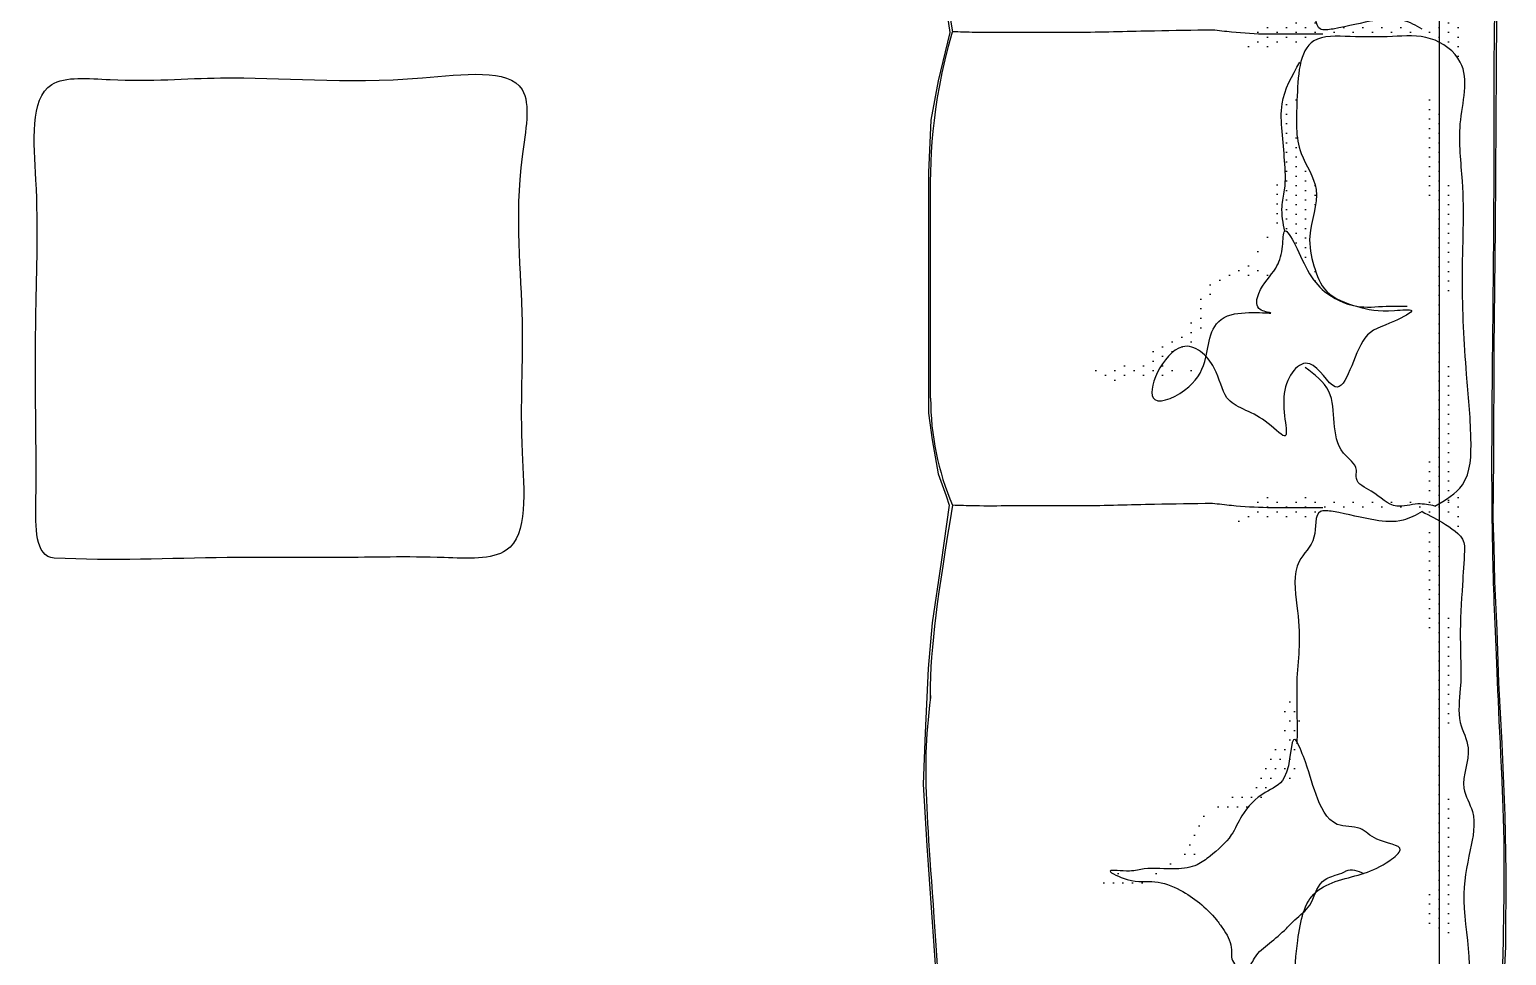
# Model space of a CAD drawing. Header units: millimetres. Extents: x 2377 to 4712, y -254 to 3188.
# Drawn here: x 3123.59 to 3152.28, y 1092.55 to 1110.54 of the extents above; entities that cross this region are included whole.
import ezdxf

# ---------------------------------------------------------------- set-up
doc = ezdxf.new("R2010")
doc.units = ezdxf.units.MM
doc.layers.add('CD', color=7, linetype='Continuous', true_color=0x5e67af)
doc.layers.add('Mobiliario', color=254, linetype='Continuous')
pattern_1 = [(270, (-15396.10063, 15047.90067), (-0.1851670485, -0.0925835242), [0, -0.1851670485])]

msp = doc.modelspace()

# ---------------------------------------------------------------- hatches: boundary and pattern name
at = {"layer": 'Mobiliario', "transparency": 33554687}
h = msp.add_hatch(dxfattribs=at)
h.set_pattern_fill('DOTS', color=256, scale=0.116641, angle=90, style=0)
h.set_pattern_definition([(270, (-15396.10063, 15047.36173), (-0.1851670485, -0.0925835242), [0, -0.1851670485])])
edge = h.paths.add_edge_path()
edge.add_spline(control_points=[(3150.643, 1110.568), (3150.799, 1110.593), (3151.015, 1110.628), (3151.203, 1110.755), (3151.25, 1110.796)], knot_values=[0, 0, 0, 0, 0.080563, 0.111589, 0.111589, 0.111589, 0.111589], degree=3, periodic=0)
edge.add_spline(control_points=[(3151.25, 1110.796), (3151.336, 1110.724), (3151.479, 1110.606), (3151.474, 1110.262), (3151.421, 1110.051), (3151.386, 1109.906)], knot_values=[0, 0, 0, 0, 0.054121, 0.08915, 0.167138, 0.167138, 0.167138, 0.167138], degree=3, periodic=0)
edge.add_spline(control_points=[(3151.386, 1109.906), (3151.385, 1109.906), (3151.301, 1110.124), (3150.805, 1110.456), (3150.033, 1110.391), (3149.307, 1110.388), (3148.655, 1110.444), (3148.453, 1110.25), (3148.416, 1110.204)], knot_values=[1.511928, 1.511928, 1.511928, 1.511928, 1.512363, 1.638201, 1.765577, 1.906885, 2.027828, 2.059082, 2.059082, 2.059082, 2.059082], degree=3, periodic=0)
edge.add_spline(control_points=[(3148.416, 1110.204), (3148.323, 1110.227), (3148.187, 1110.261), (3147.96, 1110.234), (3147.749, 1110.147), (3147.461, 1110.225), (3147.217, 1110.161), (3147.061, 1110.184), (3147.016, 1110.191)], knot_values=[0, 0, 0, 0, 0.048558, 0.071367, 0.116584, 0.162079, 0.218878, 0.242488, 0.242488, 0.242488, 0.242488], degree=3, periodic=0)
edge.add_spline(control_points=[(3147.016, 1110.191), (3147.034, 1110.207), (3147.135, 1110.289), (3147.38, 1110.367), (3147.449, 1110.571), (3147.466, 1110.679)], knot_values=[0.818516, 0.818516, 0.818516, 0.818516, 0.831378, 0.885814, 0.938551, 0.938551, 0.938551, 0.938551], degree=3, periodic=0)
edge.add_spline(control_points=[(3147.466, 1110.679), (3147.518, 1110.668), (3147.606, 1110.649), (3147.801, 1110.66), (3147.998, 1110.625), (3148.275, 1110.701), (3148.456, 1110.69), (3148.584, 1110.682)], knot_values=[0, 0, 0, 0, 0.027242, 0.046133, 0.100301, 0.127225, 0.192645, 0.192645, 0.192645, 0.192645], degree=3, periodic=0)
edge.add_spline(control_points=[(3148.584, 1110.682), (3148.601, 1110.63), (3148.662, 1110.525), (3149.141, 1110.614), (3149.63, 1110.6), (3150.22, 1110.626), (3150.52, 1110.585), (3150.643, 1110.568)], knot_values=[0, 0, 0, 0, 0.027981, 0.070374, 0.21186, 0.303711, 0.367692, 0.367692, 0.367692, 0.367692], degree=3, periodic=0)
h = msp.add_hatch(dxfattribs=at)
h.set_pattern_fill('DOTS', color=256, scale=0.116641, angle=90, style=0)
h.set_pattern_definition(pattern_1)
edge = h.paths.add_edge_path()
edge.add_spline(control_points=[(3151.251, 1101.637), (3151.276, 1101.554), (3151.27, 1101.335), (3150.634, 1101.419), (3150.85, 1102.492), (3150.902, 1103.365), (3150.8, 1104.501), (3150.782, 1105.408), (3150.811, 1106.216), (3150.893, 1106.938), (3150.6, 1107.86), (3150.863, 1108.525), (3150.573, 1109.536), (3151.164, 1108.803), (3151.007, 1108.346), (3150.944, 1107.771), (3151.437, 1107.315), (3151.243, 1106.599), (3151.283, 1105.828), (3151.034, 1104.969), (3151.187, 1104.095), (3151.167, 1103.185), (3151.142, 1102.306), (3151.268, 1101.943), (3151.251, 1101.637)], knot_values=[0.011224, 0.011224, 0.011224, 0.011224, 0.050682, 0.096715, 0.251247, 0.459037, 0.606759, 0.823353, 0.929423, 1.021685, 1.198271, 1.382621, 1.456912, 1.545386, 1.655962, 1.729681, 1.820531, 1.963359, 2.069429, 2.223203, 2.412328, 2.513691, 2.702648, 2.807141, 2.807141, 2.807141, 2.807141], degree=3, periodic=0)
edge.add_spline(control_points=[(3151.223, 1101.701), (3151.235, 1101.682), (3151.244, 1101.66), (3151.251, 1101.637), (3151.251, 1101.631), (3151.246, 1101.543), (3151.221, 1101.297), (3151.182, 1101.77), (3151.223, 1101.701)], knot_values=[0, 0, 0, 0, 0.011224, 0.011224, 0.011224, 0.013099, 0.041124, 0.082591, 0.082591, 0.082591, 0.082591], degree=3, periodic=0)
h = msp.add_hatch(dxfattribs=at)
h.set_pattern_fill('DOTS', color=256, scale=0.116641, angle=90, style=0)
h.set_pattern_definition(pattern_1)
edge = h.paths.add_edge_path()
edge.add_spline(control_points=[(3148.265, 1109.365), (3148.243, 1109.299), (3148.132, 1108.863), (3148.177, 1108.202), (3148.741, 1107.399), (3148.386, 1106.629), (3148.523, 1105.957), (3148.74, 1105.368), (3149.167, 1105.219), (3149.366, 1105.162)], knot_values=[2.114919, 2.114919, 2.114919, 2.114919, 2.148022, 2.325375, 2.455369, 2.612382, 2.712389, 2.807247, 2.917859, 2.917859, 2.917859, 2.917859], degree=3, periodic=0)
edge.add_spline(control_points=[(3149.366, 1105.162), (3149.139, 1105.2), (3148.74, 1105.409), (3148.377, 1105.845), (3148.043, 1106.695), (3147.973, 1106.619)], knot_values=[5.290886, 5.290886, 5.290886, 5.290886, 5.407859, 5.498389, 5.641481, 5.641481, 5.641481, 5.641481], degree=3, periodic=0)
edge.add_spline(control_points=[(3147.973, 1106.619), (3147.942, 1106.779), (3147.891, 1107.049), (3148.004, 1107.501), (3147.969, 1107.999), (3147.945, 1108.53), (3147.811, 1109.118), (3148.124, 1109.289), (3148.265, 1109.365)], knot_values=[0, 0, 0, 0, 0.082775, 0.139052, 0.236451, 0.334205, 0.426037, 0.500826, 0.500826, 0.500826, 0.500826], degree=3, periodic=0)
h = msp.add_hatch(dxfattribs=at)
h.set_pattern_fill('DOTS', color=256, scale=0.116641, angle=90, style=0)
h.set_pattern_definition([(270, (-15396.10063, 15047.17613), (-0.1851670485, -0.0925835242), [0, -0.1851670485])])
edge = h.paths.add_edge_path()
edge.add_spline(control_points=[(3143.942, 1103.947), (3144.075, 1103.964), (3144.34, 1103.999), (3144.726, 1104.016), (3145.139, 1104.035), (3145.415, 1104.408), (3145.788, 1104.491), (3146.124, 1104.709), (3146.181, 1105.096), (3146.379, 1105.455), (3146.615, 1105.769), (3146.923, 1105.938), (3147.259, 1106.034), (3147.52, 1106.318), (3147.738, 1106.671), (3147.716, 1107.059), (3147.615, 1107.452), (3147.813, 1107.623), (3147.921, 1107.715)], knot_values=[0.005178, 0.005178, 0.005178, 0.005178, 0.073849, 0.142205, 0.207549, 0.273101, 0.36199, 0.399334, 0.470573, 0.546917, 0.612479, 0.668255, 0.724922, 0.788827, 0.8616, 0.929898, 0.986285, 1.052992, 1.052992, 1.052992, 1.052992], degree=3, periodic=0)
edge.add_spline(control_points=[(3147.921, 1107.715), (3147.926, 1107.592), (3147.949, 1107.468), (3147.973, 1107.343)], knot_values=[0, 0, 0, 0, 0.06406, 0.06406, 0.06406, 0.06406], degree=3, periodic=0)
edge.add_spline(control_points=[(3147.973, 1107.343), (3147.97, 1107.34), (3147.941, 1107.295), (3147.939, 1106.95), (3147.801, 1106.555), (3147.484, 1106.281), (3147.381, 1105.82), (3147.995, 1105.705), (3146.526, 1105.907), (3146.486, 1104.968), (3146.279, 1104.236), (3145.091, 1104.057), (3145.868, 1104.032), (3146.148, 1103.95), (3146.216, 1103.922)], knot_values=[4.316577, 4.316577, 4.316577, 4.316577, 4.322625, 4.379639, 4.44672, 4.548681, 4.598183, 4.636236, 4.763611, 4.92851, 5.042512, 5.16326, 5.256193, 5.290886, 5.290886, 5.290886, 5.290886], degree=3, periodic=0)
edge.add_spline(control_points=[(3146.216, 1103.922), (3146.006, 1103.839), (3145.641, 1103.693), (3145.01, 1103.802), (3144.551, 1103.52), (3144.041, 1103.939), (3143.942, 1103.947)], knot_values=[1.719687, 1.719687, 1.719687, 1.719687, 1.833875, 1.91866, 2.031928, 2.108276, 2.108276, 2.108276, 2.108276], degree=3, periodic=0)
h = msp.add_hatch(dxfattribs=at)
h.set_pattern_fill('DOTS', color=256, scale=0.116641, angle=90, style=0)
h.set_pattern_definition([(270, (-15396.10063, 15056.5619), (-0.1851670485, -0.0925835242), [0, -0.1851670485])])
edge = h.paths.add_edge_path()
edge.add_spline(control_points=[(3150.643, 1101.368), (3150.799, 1101.393), (3151.015, 1101.428), (3151.203, 1101.555), (3151.25, 1101.596)], knot_values=[0, 0, 0, 0, 0.080563, 0.111589, 0.111589, 0.111589, 0.111589], degree=3, periodic=0)
edge.add_spline(control_points=[(3151.25, 1101.596), (3151.336, 1101.524), (3151.479, 1101.405), (3151.474, 1101.062), (3151.421, 1100.851), (3151.386, 1100.706)], knot_values=[0, 0, 0, 0, 0.054121, 0.08915, 0.167138, 0.167138, 0.167138, 0.167138], degree=3, periodic=0)
edge.add_spline(control_points=[(3151.386, 1100.706), (3151.385, 1100.706), (3151.301, 1100.924), (3150.805, 1101.255), (3150.033, 1101.191), (3149.307, 1101.188), (3148.655, 1101.244), (3148.453, 1101.05), (3148.416, 1101.004)], knot_values=[1.511928, 1.511928, 1.511928, 1.511928, 1.512363, 1.638201, 1.765577, 1.906885, 2.027828, 2.059082, 2.059082, 2.059082, 2.059082], degree=3, periodic=0)
edge.add_spline(control_points=[(3148.416, 1101.004), (3148.323, 1101.027), (3148.187, 1101.061), (3147.96, 1101.034), (3147.749, 1100.946), (3147.461, 1101.025), (3147.217, 1100.961), (3147.061, 1100.984), (3147.016, 1100.991)], knot_values=[0, 0, 0, 0, 0.048558, 0.071367, 0.116584, 0.162079, 0.218878, 0.242488, 0.242488, 0.242488, 0.242488], degree=3, periodic=0)
edge.add_spline(control_points=[(3147.016, 1100.991), (3147.034, 1101.007), (3147.135, 1101.089), (3147.38, 1101.167), (3147.449, 1101.371), (3147.466, 1101.478)], knot_values=[0.818516, 0.818516, 0.818516, 0.818516, 0.831378, 0.885814, 0.938551, 0.938551, 0.938551, 0.938551], degree=3, periodic=0)
edge.add_spline(control_points=[(3147.466, 1101.478), (3147.518, 1101.467), (3147.606, 1101.449), (3147.801, 1101.46), (3147.998, 1101.424), (3148.275, 1101.501), (3148.456, 1101.49), (3148.584, 1101.482)], knot_values=[0, 0, 0, 0, 0.027242, 0.046133, 0.100301, 0.127225, 0.192645, 0.192645, 0.192645, 0.192645], degree=3, periodic=0)
edge.add_spline(control_points=[(3148.584, 1101.482), (3148.601, 1101.43), (3148.662, 1101.325), (3149.141, 1101.414), (3149.63, 1101.4), (3150.22, 1101.425), (3150.52, 1101.384), (3150.643, 1101.368)], knot_values=[0, 0, 0, 0, 0.027981, 0.070374, 0.21186, 0.303711, 0.367692, 0.367692, 0.367692, 0.367692], degree=3, periodic=0)
h = msp.add_hatch(dxfattribs=at)
h.set_pattern_fill('DOTS', color=256, scale=0.116641, angle=90, style=0)
h.set_pattern_definition([(270, (-15396.10063, 15056.34622), (-0.1851670485, -0.0925835242), [0, -0.1851670485])])
edge = h.paths.add_edge_path()
edge.add_spline(control_points=[(3151.251, 1093.191), (3151.276, 1093.109), (3151.27, 1092.89), (3150.634, 1092.973), (3150.85, 1094.047), (3150.902, 1094.919), (3150.8, 1096.056), (3150.782, 1096.962), (3150.811, 1097.771), (3150.893, 1098.493), (3150.6, 1099.414), (3150.863, 1100.079), (3150.573, 1101.09), (3151.164, 1100.358), (3151.007, 1099.901), (3150.944, 1099.326), (3151.437, 1098.87), (3151.243, 1098.153), (3151.283, 1097.382), (3151.034, 1096.523), (3151.187, 1095.65), (3151.167, 1094.74), (3151.142, 1093.86), (3151.268, 1093.497), (3151.251, 1093.191)], knot_values=[0.011224, 0.011224, 0.011224, 0.011224, 0.050682, 0.096715, 0.251247, 0.459037, 0.606759, 0.823353, 0.929423, 1.021685, 1.198271, 1.382621, 1.456912, 1.545386, 1.655962, 1.729681, 1.820531, 1.963359, 2.069429, 2.223203, 2.412328, 2.513691, 2.702648, 2.807141, 2.807141, 2.807141, 2.807141], degree=3, periodic=0)
edge.add_spline(control_points=[(3151.223, 1093.255), (3151.235, 1093.237), (3151.244, 1093.215), (3151.251, 1093.191), (3151.251, 1093.186), (3151.246, 1093.097), (3151.221, 1092.851), (3151.182, 1093.324), (3151.223, 1093.255)], knot_values=[0, 0, 0, 0, 0.011224, 0.011224, 0.011224, 0.013099, 0.041124, 0.082591, 0.082591, 0.082591, 0.082591], degree=3, periodic=0)
h = msp.add_hatch(dxfattribs=at)
h.set_pattern_fill('DOTS', color=256, scale=0.116641, style=0)
h.set_pattern_definition([(360, (-17021.61975, 13431.8219), (0.0925835242, 0.1851670485), [0, -0.1851670485])])
edge = h.paths.add_edge_path()
edge.add_spline(control_points=[(3148.037, 1097.877), (3148.019, 1097.744), (3147.985, 1097.479), (3147.968, 1097.093), (3147.949, 1096.68), (3147.576, 1096.404), (3147.493, 1096.031), (3147.275, 1095.695), (3146.888, 1095.638), (3146.529, 1095.44), (3146.215, 1095.205), (3146.046, 1094.896), (3145.95, 1094.56), (3145.666, 1094.299), (3145.313, 1094.081), (3144.925, 1094.103), (3144.531, 1094.205), (3144.361, 1094.006), (3144.269, 1093.898)], knot_values=[0.005178, 0.005178, 0.005178, 0.005178, 0.073849, 0.142205, 0.207549, 0.273101, 0.36199, 0.399334, 0.470573, 0.546917, 0.612479, 0.668255, 0.724922, 0.788827, 0.8616, 0.929898, 0.986285, 1.052992, 1.052992, 1.052992, 1.052992], degree=3, periodic=0)
edge.add_spline(control_points=[(3144.269, 1093.898), (3144.392, 1093.894), (3144.516, 1093.87), (3144.641, 1093.846)], knot_values=[0, 0, 0, 0, 0.06406, 0.06406, 0.06406, 0.06406], degree=3, periodic=0)
edge.add_spline(control_points=[(3144.641, 1093.846), (3144.644, 1093.849), (3144.689, 1093.878), (3145.034, 1093.88), (3145.429, 1094.018), (3145.703, 1094.335), (3146.163, 1094.438), (3146.279, 1093.824), (3146.077, 1095.293), (3147.016, 1095.333), (3147.748, 1095.54), (3147.927, 1096.728), (3147.952, 1095.951), (3148.034, 1095.671), (3148.062, 1095.603)], knot_values=[4.316577, 4.316577, 4.316577, 4.316577, 4.322625, 4.379639, 4.44672, 4.548681, 4.598183, 4.636236, 4.763611, 4.92851, 5.042512, 5.16326, 5.256193, 5.290886, 5.290886, 5.290886, 5.290886], degree=3, periodic=0)
edge.add_spline(control_points=[(3148.062, 1095.603), (3148.145, 1095.813), (3148.291, 1096.178), (3148.182, 1096.809), (3148.464, 1097.268), (3148.045, 1097.778), (3148.037, 1097.877)], knot_values=[1.719687, 1.719687, 1.719687, 1.719687, 1.833875, 1.91866, 2.031928, 2.108276, 2.108276, 2.108276, 2.108276], degree=3, periodic=0)

# ---------------------------------------------------------------- linework, layer by layer
at = {"layer": 'CD', "transparency": 33554687}
msp.add_line((3150.975, 1132.603), (3150.975, 1079.218), dxfattribs=at)
at = {"layer": 'Mobiliario', "transparency": 33554687}
for points in [[(3152.199, 1091.304), (3152.266, 1092.715), (3152.277, 1094.166), (3152.255, 1095.266), (3152.199, 1096.666), (3152.133, 1097.854), (3152.1, 1098.866), (3152.055, 1099.815), (3152.044, 1100.508), (3152.022, 1101.036), (3152.033, 1102.19), (3152.045, 1104.339), (3152.067, 1106.682), (3152.09, 1109.788), (3152.101, 1111.768)], [(3141.379, 1111.088), (3141.467, 1110.484), (3141.24, 1109.545), (3141.098, 1108.775), (3141.055, 1107.762), (3141.055, 1103.086), (3141.124, 1102.569), (3141.24, 1101.906), (3141.396, 1101.478), (3141.457, 1101.294), (3141.3, 1100.192), (3141.126, 1099.012), (3141.049, 1098.122), (3140.987, 1096.873), (3140.95, 1095.874), (3141.024, 1094.677), (3141.245, 1091.441)]]:
    msp.add_lwpolyline(points, dxfattribs=at)
msp.add_arc((3146.397, 1103.375), 5.303, 179.9875, 203.1091, dxfattribs=at)
for points, knots in [([(3152.161, 1090.652), (3152.281, 1094.119), (3152.087, 1098.296), (3151.955, 1101.095), (3152.055, 1106.563), (3152.028, 1110.216), (3152.109, 1112.884), (3152.044, 1115.318), (3151.959, 1117.436), (3152.129, 1118.694), (3151.651, 1119.797), (3150.647, 1119.808), (3149.774, 1119.785), (3148.635, 1119.864), (3147.483, 1119.846), (3146.348, 1119.823), (3144.724, 1119.952), (3143.337, 1119.68), (3141.108, 1120.039), (3141.091, 1117.786), (3141.091, 1116.245), (3141.091, 1114.484), (3141.091, 1113.049), (3141.519, 1110.494)], [0.737576, 0.737576, 0.737576, 0.737576, 0.801944, 1.006538, 1.278115, 1.486206, 1.701351, 1.959422, 2.118136, 2.234578, 2.302688, 2.360055, 2.458724, 2.53985, 2.649091, 2.754807, 2.832413, 3.059351, 3.172115, 3.306557, 3.521702, 3.635058, 3.739936, 3.739936, 3.739936, 3.739936]), ([(3150.643, 1110.549), (3150.523, 1110.617), (3150.244, 1110.773), (3149.614, 1110.72), (3149.152, 1110.582), (3148.522, 1110.49), (3148.637, 1111.134), (3148.091, 1111.551), (3148.224, 1112.374), (3148.276, 1113.105), (3148.191, 1113.837), (3148.215, 1114.442), (3148.212, 1114.868), (3148.212, 1115.033), (3148.212, 1115.06)], [0, 0, 0, 0, 0.0348335, 0.0806442, 0.1525795, 0.1737229, 0.2176359, 0.2647711, 0.338623, 0.4057285, 0.4587502, 0.5257624, 0.5610325, 0.5680864, 0.5680864, 0.5680864, 0.5680864]), ([(3141.094, 1103.377), (3141.091, 1103.581), (3141.091, 1104.052), (3141.091, 1104.823), (3141.091, 1105.835), (3141.091, 1107.566), (3141.091, 1108.987), (3141.519, 1110.494)], [0.5015608, 0.5015608, 0.5015608, 0.5015608, 0.5535628, 0.6214641, 0.6997888, 0.813042, 1.0655394, 1.0655394, 1.0655394, 1.0655394]), ([(3146.569, 1110.53), (3146.194, 1110.524), (3145.346, 1110.512), (3144.036, 1110.472), (3142.874, 1110.487), (3142.033, 1110.477), (3141.655, 1110.491), (3141.519, 1110.494)], [0, 0, 0, 0, 0.0963485, 0.217519, 0.3362423, 0.3943926, 0.4332617, 0.4332617, 0.4332617, 0.4332617]), ([(3150.89, 1101.279), (3151.097, 1101.398), (3151.587, 1101.678), (3151.608, 1102.741), (3151.483, 1104.03), (3151.388, 1105.713), (3151.491, 1107.346), (3151.293, 1108.712), (3151.648, 1109.838), (3150.816, 1110.46), (3150.029, 1110.388), (3149.312, 1110.395), (3148.249, 1110.45), (3148.221, 1109.158), (3148.158, 1108.209), (3148.747, 1107.397), (3148.385, 1106.63), (3148.523, 1105.956), (3148.74, 1105.368), (3149.433, 1105.127), (3149.867, 1105.044), (3150.62, 1105.132), (3149.937, 1104.77), (3149.379, 1104.677), (3149.103, 1103.078), (3148.451, 1104.37), (3147.761, 1103.504), (3148.168, 1102.364), (3147.469, 1103.119), (3146.783, 1103.217), (3146.682, 1104.018), (3145.844, 1104.787), (3145.03, 1103.007), (3146.216, 1103.564), (3146.511, 1104.222), (3146.52, 1105.188), (3147.996, 1104.98), (3147.381, 1105.096), (3147.484, 1105.556), (3147.801, 1105.831), (3147.939, 1106.225), (3147.944, 1106.951), (3148.371, 1105.852), (3148.74, 1105.409), (3149.329, 1105.101), (3149.888, 1105.172), (3150.217, 1105.165), (3150.354, 1105.162)], [0, 0, 0, 0, 0.057815, 0.136678, 0.243284, 0.402154, 0.564395, 0.659688, 0.762209, 0.824971, 0.888499, 0.958977, 1.019297, 1.122226, 1.210681, 1.275516, 1.353826, 1.403704, 1.451015, 1.506182, 1.570003, 1.598194, 1.631447, 1.68828, 1.783225, 1.840339, 1.905349, 1.975889, 2.016081, 2.090435, 2.144149, 2.207694, 2.306699, 2.366922, 2.42378, 2.506024, 2.569552, 2.588531, 2.61322, 2.664073, 2.69753, 2.725965, 2.800349, 2.845501, 2.903841, 2.953175, 2.988414, 2.988414, 2.988414, 2.988414]), ([(3148.712, 1110.447), (3148.506, 1110.448), (3148.149, 1110.449), (3147.558, 1110.442), (3147.049, 1110.473), (3146.693, 1110.515), (3146.569, 1110.53)], [0, 0, 0, 0, 0.0528583, 0.0916214, 0.1516312, 0.1835417, 0.1835417, 0.1835417, 0.1835417]), ([(3124.071, 1100.268), (3125.188, 1100.208), (3127.019, 1100.305), (3129.592, 1100.261), (3131.273, 1100.315), (3133.343, 1100.183), (3133.071, 1102.71), (3133.248, 1105.059), (3132.95, 1107.264), (3133.496, 1109.88), (3130.208, 1109.4), (3127.894, 1109.7), (3125.583, 1109.496), (3123.538, 1109.715), (3123.793, 1107.174), (3123.693, 1105.205), (3123.709, 1102.931), (3123.726, 1101.569), (3123.688, 1100.288), (3124.071, 1100.268)], [0, 0, 0, 0, 0.719207, 1.185123, 1.623221, 1.882344, 2.294476, 2.839161, 3.527479, 3.805394, 4.222639, 5.064068, 5.523087, 5.767366, 6.168784, 6.717668, 7.231813, 7.509729, 7.756273, 7.756273, 7.756273, 7.756273]), ([(3147.973, 1106.619), (3147.942, 1106.779), (3147.891, 1107.049), (3148.003, 1107.501), (3147.975, 1107.994), (3147.921, 1108.545), (3147.876, 1109.221), (3148.116, 1109.642), (3148.265, 1109.904)], [0, 0, 0, 0, 0.041284, 0.0693523, 0.1179299, 0.1666847, 0.212486, 0.287629, 0.287629, 0.287629, 0.287629]), ([(3150.89, 1101.279), (3150.782, 1101.302), (3150.538, 1101.355), (3150.072, 1101.191), (3149.749, 1101.556), (3149.323, 1101.724), (3149.408, 1102.079), (3148.79, 1102.461), (3149.085, 1103.431), (3148.556, 1103.835), (3148.373, 1103.975)], [0, 0, 0, 0, 0.0284111, 0.0638258, 0.1127925, 0.1452929, 0.1594006, 0.194659, 0.3000273, 0.3559235, 0.3559235, 0.3559235, 0.3559235]), ([(3141.091, 1097.529), (3141.091, 1097.552), (3141.091, 1098.558), (3141.238, 1099.54), (3141.525, 1101.294)], [0.8072907, 0.8072907, 0.8072907, 0.8072907, 0.813042, 1.0655394, 1.0655394, 1.0655394, 1.0655394]), ([(3146.569, 1101.329), (3146.194, 1101.324), (3145.346, 1101.312), (3144.036, 1101.272), (3142.874, 1101.287), (3142.033, 1101.276), (3141.655, 1101.291), (3141.519, 1101.294)], [0, 0, 0, 0, 0.0963485, 0.217519, 0.3362423, 0.3943926, 0.4332617, 0.4332617, 0.4332617, 0.4332617]), ([(3148.712, 1101.247), (3148.506, 1101.247), (3148.149, 1101.248), (3147.558, 1101.242), (3147.049, 1101.273), (3146.693, 1101.315), (3146.569, 1101.329)], [0, 0, 0, 0, 0.0528583, 0.0916214, 0.1516312, 0.1835417, 0.1835417, 0.1835417, 0.1835417]), ([(3150.643, 1101.173), (3150.523, 1101.105), (3150.244, 1100.949), (3149.614, 1101.002), (3149.152, 1101.14), (3148.522, 1101.232), (3148.637, 1100.588), (3148.091, 1100.171), (3148.224, 1099.348), (3148.276, 1098.617), (3148.191, 1097.885), (3148.215, 1097.28), (3148.212, 1096.854), (3148.212, 1096.689), (3148.212, 1096.661)], [0, 0, 0, 0, 0.0348335, 0.0806442, 0.1525795, 0.1737229, 0.2176359, 0.2647711, 0.338623, 0.4057285, 0.4587502, 0.5257624, 0.5610325, 0.5680864, 0.5680864, 0.5680864, 0.5680864]), ([(3150.643, 1101.173), (3150.79, 1101.096), (3151.096, 1100.938), (3151.48, 1100.666), (3151.457, 1100.22), (3151.417, 1099.632), (3151.363, 1098.734), (3151.423, 1097.849), (3151.305, 1097.11), (3151.663, 1096.504), (3151.323, 1095.878), (3151.724, 1095.273), (3151.554, 1094.495), (3151.318, 1093.338), (3151.846, 1091.615), (3150.49, 1091.34), (3149.659, 1091.312), (3148.076, 1091.209), (3148.181, 1092.727), (3148.415, 1093.925), (3149.426, 1094.078), (3149.908, 1094.303), (3150.394, 1094.683), (3149.724, 1094.744), (3149.459, 1095.081), (3148.853, 1095.008), (3148.535, 1095.743), (3148.428, 1096.209), (3148.07, 1097.058), (3148.122, 1095.93), (3147.525, 1095.722), (3147.148, 1095.337), (3146.938, 1094.822), (3146.6, 1094.532), (3146.251, 1094.266), (3145.798, 1094.202), (3145.33, 1094.27), (3144.971, 1094.157), (3144.387, 1094.25), (3145.036, 1093.932), (3145.43, 1094.034), (3145.938, 1093.841), (3146.329, 1093.576), (3146.597, 1093.309), (3146.81, 1093.023), (3146.974, 1092.75), (3146.902, 1092.4), (3147.257, 1092.205), (3147.398, 1092.572), (3147.684, 1092.785), (3147.962, 1093.021), (3148.205, 1093.285), (3148.529, 1093.516), (3148.6, 1093.973), (3148.922, 1094.101), (3149.087, 1094.14), (3149.249, 1094.25), (3149.388, 1094.191), (3149.507, 1094.14)], [0, 0, 0, 0, 0.044307, 0.091739, 0.100161, 0.156702, 0.244649, 0.329296, 0.385727, 0.430021, 0.497403, 0.538681, 0.602264, 0.687569, 0.8682, 0.898347, 1.019843, 1.107899, 1.230623, 1.316322, 1.402679, 1.449966, 1.474894, 1.51748, 1.550733, 1.589115, 1.649778, 1.716691, 1.748232, 1.814116, 1.854309, 1.909151, 1.945456, 1.995313, 2.020731, 2.056669, 2.109528, 2.134446, 2.166161, 2.197685, 2.243631, 2.288209, 2.326336, 2.366222, 2.383851, 2.418583, 2.443522, 2.467165, 2.489741, 2.524641, 2.562114, 2.582057, 2.616957, 2.661141, 2.684785, 2.699995, 2.704697, 2.734029, 2.734029, 2.734029, 2.734029]), ([(3141.091, 1097.598), (3141.091, 1097.553), (3140.893, 1095.886), (3141.053, 1095.235), (3141.275, 1091.469)], [0.8014323, 0.8014323, 0.8014323, 0.8014323, 0.813042, 1.0655394, 1.0655394, 1.0655394, 1.0655394])]:
    msp.add_open_spline(points, degree=3, knots=knots, dxfattribs=at)

doc.saveas('drawing.dxf')
